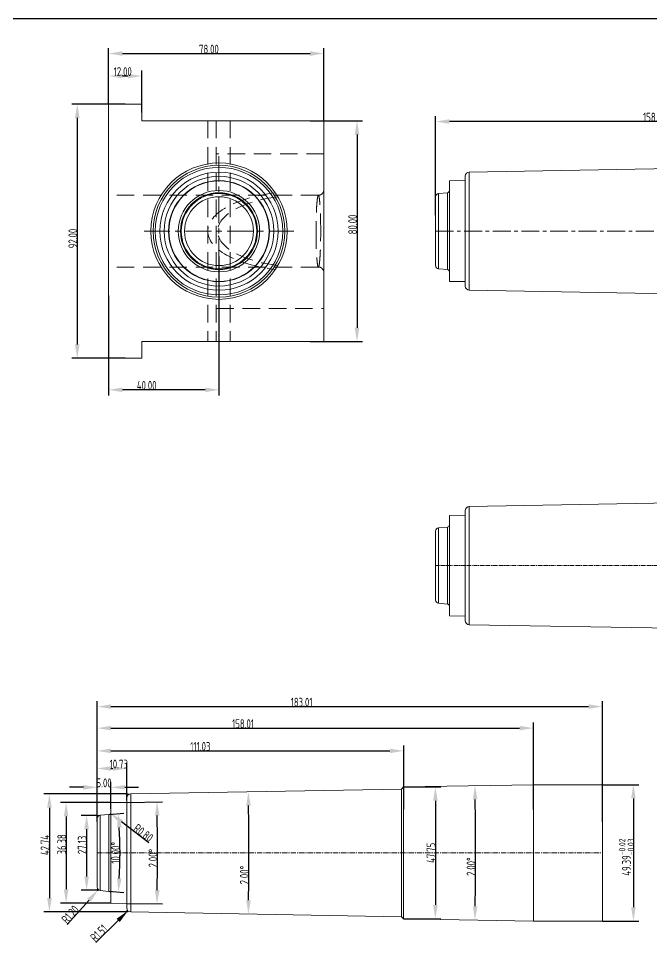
# Model space of a CAD drawing. Header units: millimetres. Extents: x 5647 to 7112, y -2229 to 2511.
# Drawn here: x 6146.1 to 6375.4, y -187.3 to 149.8 of the extents above; entities that cross this region are included whole.
import ezdxf

# ---------------------------------------------------------------- set-up
doc = ezdxf.new("R2010")
doc.units = ezdxf.units.MM
doc.header["$PDSIZE"] = -5
for name, pattern in [('CENTER', [0.6, 0.375, -0.075, 0.075, -0.075]), ('DIVIDE', [31.75, 12.7, -6.35, 0, -6.35, 0, -6.35]), ('HIDDEN', [9.525, 6.35, -3.175])]:
    doc.linetypes.add(name, pattern=pattern)
doc.layers.get('0').update_dxf_attribs({"lineweight": 5})
doc.layers.get('Defpoints').update_dxf_attribs({"lineweight": 5})
doc.layers.add('DEFAULT_2', color=8, linetype='HIDDEN', lineweight=18)
doc.layers.add('粗实线', color=7, linetype='Continuous', lineweight=30)
doc.styles.add('标注', font='isocp.shx', dxfattribs={"width": 0.8, "bigfont": 'hztxt.shx'})
doc.dimstyles.new('副本 a4', dxfattribs={"dimtxt": 3.2, "dimasz": 5, "dimexe": 2, "dimexo": 0, "dimgap": 0, "dimtad": 1, "dimzin": 0, "dimdsep": 46, "dimtxsty": '标注', "dimcen": 0, "dimdle": 3, "dimclrd": 4, "dimclre": 4, "dimclrt": 6, "dimazin": 0, "dimtfac": 1, "dimtofl": 0, "dimtmove": 0, "dimatfit": 3, "dimfxl": 0, "dimtolj": 1, "dimarcsym": 0})

# ---------------------------------------------------------------- blocks, each defined once
blk = doc.blocks.new('*D211')
at = {"layer": 'Defpoints', "color": 0}
for p in [(6297.2, 112.52), (6455.21, 97.52), (6297.2, 78.62)]:
    blk.add_point(p, dxfattribs=at)
at = {"layer": '粗实线', "color": 4, "lineweight": -2}
for p, q in [((6297.2, 78.62), (6297.2, 114.52)), ((6450.21, 112.52), (6302.2, 112.52)), ((6455.21, 97.52), (6455.21, 114.52))]:
    blk.add_line(p, q, dxfattribs=at)
at = {"layer": '粗实线', "color": 4}
for points in [[(6302.2, 113.35), (6302.2, 111.69), (6297.2, 112.52)], [(6450.21, 113.35), (6450.21, 111.69), (6455.21, 112.52)]]:
    blk.add_solid(points, dxfattribs=at)
at = {"layer": '粗实线', "color": 6, "insert": (6376.33, 114.12), "char_height": 3.2, "attachment_point": 5, "style": '标注'}
blk.add_mtext('\\A1;158.01', dxfattribs=at)
blk = doc.blocks.new('*D212')
at = {"layer": 'Defpoints', "color": 0}
for p in [(6178.73, 129.01), (6178.73, 118.82), (6190.73, 115.82)]:
    blk.add_point(p, dxfattribs=at)
at = {"layer": '粗实线', "color": 4, "lineweight": -2}
for p, q in [((6178.73, 118.82), (6178.73, 131.01)), ((6185.73, 129.01), (6183.73, 129.01)), ((6190.73, 115.82), (6190.73, 131.01))]:
    blk.add_line(p, q, dxfattribs=at)
at = {"layer": '粗实线', "color": 4}
for points in [[(6183.73, 129.84), (6183.73, 128.17), (6178.73, 129.01)], [(6185.73, 129.84), (6185.73, 128.17), (6190.73, 129.01)]]:
    blk.add_solid(points, dxfattribs=at)
at = {"layer": '粗实线', "color": 6, "insert": (6183.85, 130.61), "char_height": 3.2, "attachment_point": 5, "style": '标注'}
blk.add_mtext('\\A1;12.00', dxfattribs=at)
blk = doc.blocks.new('*D213')
at = {"layer": 'Defpoints', "color": 0}
for p in [(6256.73, 137.15), (6178.73, 118.82), (6256.73, 112.82)]:
    blk.add_point(p, dxfattribs=at)
at = {"layer": '粗实线', "color": 4, "lineweight": -2}
for p, q in [((6178.73, 118.82), (6178.73, 139.15)), ((6256.73, 112.82), (6256.73, 139.15)), ((6183.73, 137.15), (6251.73, 137.15))]:
    blk.add_line(p, q, dxfattribs=at)
at = {"layer": '粗实线', "color": 4}
for points in [[(6183.73, 137.98), (6183.73, 136.31), (6178.73, 137.15)], [(6251.73, 137.98), (6251.73, 136.31), (6256.73, 137.15)]]:
    blk.add_solid(points, dxfattribs=at)
at = {"layer": '粗实线', "color": 6, "insert": (6215.07, 138.75), "char_height": 3.2, "attachment_point": 5, "style": '标注'}
blk.add_mtext('\\A1;78.00', dxfattribs=at)
blk = doc.blocks.new('*D214')
at = {"layer": 'Defpoints', "color": 0}
for p in [(6218.73, 63.64), (6178.73, 49.53), (6178.73, 15.36)]:
    blk.add_point(p, dxfattribs=at)
at = {"layer": '粗实线', "color": 4, "lineweight": -2}
for p, q in [((6218.73, 63.64), (6218.73, 13.36)), ((6178.73, 49.53), (6178.73, 13.36)), ((6213.73, 15.36), (6183.73, 15.36))]:
    blk.add_line(p, q, dxfattribs=at)
at = {"layer": '粗实线', "color": 4}
for points in [[(6183.73, 16.19), (6183.73, 14.53), (6178.73, 15.36)], [(6213.73, 16.19), (6213.73, 14.53), (6218.73, 15.36)]]:
    blk.add_solid(points, dxfattribs=at)
at = {"layer": '粗实线', "color": 6, "insert": (6192.53, 16.96), "char_height": 3.2, "attachment_point": 5, "style": '标注'}
blk.add_mtext('\\A1;40.00', dxfattribs=at)
blk = doc.blocks.new('*D215')
at = {"layer": 'Defpoints', "color": 0}
for p in [(6251.77, 112.82), (6251.77, 32.82), (6268.73, 32.82)]:
    blk.add_point(p, dxfattribs=at)
at = {"layer": '粗实线', "color": 4, "lineweight": -2}
for p, q in [((6251.77, 112.82), (6270.73, 112.82)), ((6268.73, 107.82), (6268.73, 37.82)), ((6251.77, 32.82), (6270.73, 32.82))]:
    blk.add_line(p, q, dxfattribs=at)
at = {"layer": '粗实线', "color": 4}
for points in [[(6267.89, 107.82), (6269.56, 107.82), (6268.73, 112.82)], [(6267.89, 37.82), (6269.56, 37.82), (6268.73, 32.82)]]:
    blk.add_solid(points, dxfattribs=at)
at = {"layer": '粗实线', "color": 6, "insert": (6267.13, 75.24), "char_height": 3.2, "attachment_point": 5, "rotation": 90, "style": '标注'}
blk.add_mtext('\\A1;80.00', dxfattribs=at)
blk = doc.blocks.new('*D216')
at = {"layer": 'Defpoints', "color": 0}
for p in [(6184.73, 118.82), (6167.39, 26.82), (6184.73, 26.82)]:
    blk.add_point(p, dxfattribs=at)
at = {"layer": '粗实线', "color": 4, "lineweight": -2}
for p, q in [((6184.73, 118.82), (6165.39, 118.82)), ((6167.39, 113.82), (6167.39, 31.82)), ((6184.73, 26.82), (6165.39, 26.82))]:
    blk.add_line(p, q, dxfattribs=at)
at = {"layer": '粗实线', "color": 4}
for points in [[(6166.55, 113.82), (6168.22, 113.82), (6167.39, 118.82)], [(6166.55, 31.82), (6168.22, 31.82), (6167.39, 26.82)]]:
    blk.add_solid(points, dxfattribs=at)
at = {"layer": '粗实线', "color": 6, "insert": (6165.78, 70.16), "char_height": 3.2, "attachment_point": 5, "rotation": 90, "style": '标注'}
blk.add_mtext('\\A1;92.00', dxfattribs=at)
blk = doc.blocks.new('*D234')
at = {"layer": 'Defpoints', "color": 0}
for p in [(6174.6, -138.78), (6170.77, -165.9), (6174.6, -165.9)]:
    blk.add_point(p, dxfattribs=at)
at = {"layer": '粗实线', "color": 4, "lineweight": -2}
for p, q in [((6174.6, -138.78), (6168.77, -138.78)), ((6170.77, -143.78), (6170.77, -160.9)), ((6174.6, -165.9), (6168.77, -165.9))]:
    blk.add_line(p, q, dxfattribs=at)
at = {"layer": '粗实线', "color": 4}
for points in [[(6169.94, -143.78), (6171.6, -143.78), (6170.77, -138.78)], [(6169.94, -160.9), (6171.6, -160.9), (6170.77, -165.9)]]:
    blk.add_solid(points, dxfattribs=at)
at = {"layer": '粗实线', "color": 6, "insert": (6169.17, -149.46), "char_height": 3.2, "attachment_point": 5, "rotation": 90, "style": '标注'}
blk.add_mtext('\\A1;27.13', dxfattribs=at)
blk = doc.blocks.new('*D235')
at = {"layer": 'Defpoints', "color": 0}
for p in [(6179.6, -134.15), (6163.35, -170.53), (6179.59, -170.53)]:
    blk.add_point(p, dxfattribs=at)
at = {"layer": '粗实线', "color": 4, "lineweight": -2}
for p, q in [((6179.6, -134.15), (6161.35, -134.15)), ((6163.35, -139.15), (6163.35, -165.53)), ((6179.59, -170.53), (6161.35, -170.53))]:
    blk.add_line(p, q, dxfattribs=at)
at = {"layer": '粗实线', "color": 4}
for points in [[(6162.52, -139.15), (6164.18, -139.15), (6163.35, -134.15)], [(6162.52, -165.53), (6164.18, -165.53), (6163.35, -170.53)]]:
    blk.add_solid(points, dxfattribs=at)
at = {"layer": '粗实线', "color": 6, "insert": (6161.75, -149.26), "char_height": 3.2, "attachment_point": 5, "rotation": 90, "style": '标注'}
blk.add_mtext('\\A1;36.38', dxfattribs=at)
blk = doc.blocks.new('*D236')
at = {"layer": 'Defpoints', "color": 0}
for p in [(6185.33, -130.97), (6157.3, -173.71), (6185.33, -173.71)]:
    blk.add_point(p, dxfattribs=at)
at = {"layer": '粗实线', "color": 4, "lineweight": -2}
for p, q in [((6185.33, -130.97), (6155.3, -130.97)), ((6157.3, -135.97), (6157.3, -168.71)), ((6185.33, -173.71), (6155.3, -173.71))]:
    blk.add_line(p, q, dxfattribs=at)
at = {"layer": '粗实线', "color": 4}
for points in [[(6156.47, -135.97), (6158.14, -135.97), (6157.3, -130.97)], [(6156.47, -168.71), (6158.14, -168.71), (6157.3, -173.71)]]:
    blk.add_solid(points, dxfattribs=at)
at = {"layer": '粗实线', "color": 6, "insert": (6155.7, -149.5), "char_height": 3.2, "attachment_point": 5, "rotation": 90, "style": '标注'}
blk.add_mtext('\\A1;42.74', dxfattribs=at)
blk = doc.blocks.new('*D237')
at = {"layer": 'Defpoints', "color": 0}
for p in [(6285.63, -128.46), (6285.63, -176.21), (6297.12, -176.21)]:
    blk.add_point(p, dxfattribs=at)
at = {"layer": '粗实线', "color": 4, "lineweight": -2}
for p, q in [((6285.63, -128.46), (6299.12, -128.46)), ((6297.12, -133.46), (6297.12, -171.21)), ((6285.63, -176.21), (6299.12, -176.21))]:
    blk.add_line(p, q, dxfattribs=at)
at = {"layer": '粗实线', "color": 4}
for points in [[(6296.29, -133.46), (6297.95, -133.46), (6297.12, -128.46)], [(6296.29, -171.21), (6297.95, -171.21), (6297.12, -176.21)]]:
    blk.add_solid(points, dxfattribs=at)
at = {"layer": '粗实线', "color": 6, "insert": (6295.52, -152.34), "char_height": 3.2, "attachment_point": 5, "rotation": 90, "style": '标注'}
blk.add_mtext('\\A1;47.75', dxfattribs=at)
blk = doc.blocks.new('*D238')
at = {"layer": 'Defpoints', "color": 0}
for p in [(6357.62, -127.64), (6357.62, -177.03), (6368.86, -177.03)]:
    blk.add_point(p, dxfattribs=at)
at = {"layer": '粗实线', "color": 4, "lineweight": -2}
for p, q in [((6357.62, -127.64), (6370.86, -127.64)), ((6368.86, -132.64), (6368.86, -172.03)), ((6357.62, -177.03), (6370.86, -177.03))]:
    blk.add_line(p, q, dxfattribs=at)
at = {"layer": '粗实线', "color": 4}
for points in [[(6368.02, -132.64), (6369.69, -132.64), (6368.86, -127.64)], [(6368.02, -172.03), (6369.69, -172.03), (6368.86, -177.03)]]:
    blk.add_solid(points, dxfattribs=at)
at = {"layer": '粗实线', "color": 6, "insert": (6366.36, -153.85), "char_height": 3.2, "attachment_point": 5, "rotation": 90, "style": '标注'}
blk.add_mtext('\\A1;49.39{\\Fisocp,hztxt|c134;\\H0.7x;\\S-0.02^ -0.03;}', dxfattribs=at)
blk = doc.blocks.new('*D239')
at = {"layer": 'Defpoints', "color": 0}
for p in [(6332.62, -127.64), (6285.63, -128.46), (6311.65, -144.23), (6285.63, -176.21), (6332.62, -177.03)]:
    blk.add_point(p, dxfattribs=at)
at = {"layer": '粗实线', "color": 4, "lineweight": -2}
blk.add_arc((4917.89, -152.34), 1393.78, 359.20554, 0.79446, dxfattribs=at)
at = {"layer": '粗实线', "color": 4}
for points in [[(6310.7, -133.03), (6312.37, -133), (6311.46, -128.01)], [(6312.37, -171.68), (6310.7, -171.65), (6311.46, -176.66)]]:
    blk.add_solid(points, dxfattribs=at)
at = {"layer": '粗实线', "color": 6, "insert": (6310.06, -157.32), "char_height": 3.2, "attachment_point": 5, "rotation": 89.7949, "style": '标注'}
blk.add_mtext('\\A1;2.00°', dxfattribs=at)
blk = doc.blocks.new('*D242')
at = {"layer": 'Defpoints', "color": 0}
for p in [(6175.7, -138.68), (6178.87, -138.4), (6182.82, -157.09), (6175.7, -166), (6178.87, -166.27)]:
    blk.add_point(p, dxfattribs=at)
at = {"layer": '粗实线', "color": 4, "lineweight": -2}
for p, q in [((6178.87, -138.4), (6184.26, -137.93)), ((6178.87, -166.27), (6184.26, -166.75))]:
    blk.add_line(p, q, dxfattribs=at)
blk.add_arc((6019.58, -152.34), 163.3, 356.7543, 3.2457, dxfattribs=at)
at = {"layer": '粗实线', "color": 4}
for points in [[(6181.79, -143.15), (6183.46, -143.03), (6182.26, -138.11)], [(6183.46, -161.64), (6181.79, -161.52), (6182.26, -166.57)]]:
    blk.add_solid(points, dxfattribs=at)
at = {"layer": '粗实线', "color": 6, "insert": (6181.29, -152.34), "char_height": 3.2, "attachment_point": 5, "rotation": 90, "style": '标注'}
blk.add_mtext('\\A1;10.00°', dxfattribs=at)
blk = doc.blocks.new('*D243')
at = {"layer": 'Defpoints', "color": 0}
for p in [(6179.6, -128.6), (6179.6, -136.39), (6174.6, -140.28)]:
    blk.add_point(p, dxfattribs=at)
at = {"layer": '粗实线', "color": 4, "lineweight": -2}
for p, q in [((6174.6, -140.28), (6174.6, -126.6)), ((6179.6, -136.39), (6179.6, -126.6)), ((6169.6, -128.6), (6164.6, -128.6)), ((6184.6, -128.6), (6189.6, -128.6))]:
    blk.add_line(p, q, dxfattribs=at)
at = {"layer": '粗实线', "color": 4}
for points in [[(6169.6, -127.77), (6169.6, -129.44), (6174.6, -128.6)], [(6184.6, -127.77), (6184.6, -129.44), (6179.6, -128.6)]]:
    blk.add_solid(points, dxfattribs=at)
at = {"layer": '粗实线', "color": 6, "insert": (6177.1, -127), "char_height": 3.2, "attachment_point": 5, "style": '标注'}
blk.add_mtext('\\A1;5.00', dxfattribs=at)
blk = doc.blocks.new('*D244')
at = {"layer": 'Defpoints', "color": 0}
for p in [(6285.63, -115.4), (6285.63, -136.46), (6174.6, -140.28)]:
    blk.add_point(p, dxfattribs=at)
at = {"layer": '粗实线', "color": 4, "lineweight": -2}
for p, q in [((6174.6, -140.28), (6174.6, -113.4)), ((6285.63, -136.46), (6285.63, -113.4)), ((6179.6, -115.4), (6280.63, -115.4))]:
    blk.add_line(p, q, dxfattribs=at)
at = {"layer": '粗实线', "color": 4}
for points in [[(6179.6, -114.57), (6179.6, -116.23), (6174.6, -115.4)], [(6280.63, -114.57), (6280.63, -116.23), (6285.63, -115.4)]]:
    blk.add_solid(points, dxfattribs=at)
at = {"layer": '粗实线', "color": 6, "insert": (6211.97, -113.8), "char_height": 3.2, "attachment_point": 5, "style": '标注'}
blk.add_mtext('\\A1;111.03', dxfattribs=at)
blk = doc.blocks.new('*D245')
at = {"layer": 'Defpoints', "color": 0}
for p in [(6332.62, -107.16), (6332.62, -136.68), (6174.6, -140.28)]:
    blk.add_point(p, dxfattribs=at)
at = {"layer": '粗实线', "color": 4, "lineweight": -2}
for p, q in [((6174.6, -140.28), (6174.6, -105.16)), ((6179.6, -107.16), (6327.62, -107.16)), ((6332.62, -136.68), (6332.62, -105.16))]:
    blk.add_line(p, q, dxfattribs=at)
at = {"layer": '粗实线', "color": 4}
for points in [[(6179.6, -106.33), (6179.6, -107.99), (6174.6, -107.16)], [(6327.62, -106.33), (6327.62, -107.99), (6332.62, -107.16)]]:
    blk.add_solid(points, dxfattribs=at)
at = {"layer": '粗实线', "color": 6, "insert": (6227.44, -105.56), "char_height": 3.2, "attachment_point": 5, "style": '标注'}
blk.add_mtext('\\A1;158.01', dxfattribs=at)
blk = doc.blocks.new('*D246')
at = {"layer": 'Defpoints', "color": 0}
for p in [(6357.62, -99.37), (6174.6, -141.08), (6357.62, -141.08)]:
    blk.add_point(p, dxfattribs=at)
at = {"layer": '粗实线', "color": 4, "lineweight": -2}
for p, q in [((6174.6, -141.08), (6174.6, -97.37)), ((6357.62, -141.08), (6357.62, -97.37)), ((6179.6, -99.37), (6352.62, -99.37))]:
    blk.add_line(p, q, dxfattribs=at)
at = {"layer": '粗实线', "color": 4}
for points in [[(6179.6, -98.54), (6179.6, -100.2), (6174.6, -99.37)], [(6352.62, -98.54), (6352.62, -100.2), (6357.62, -99.37)]]:
    blk.add_solid(points, dxfattribs=at)
at = {"layer": '粗实线', "color": 6, "insert": (6248.64, -97.77), "char_height": 3.2, "attachment_point": 5, "style": '标注'}
blk.add_mtext('\\A1;183.01', dxfattribs=at)
blk = doc.blocks.new('*D248')
at = {"layer": 'Defpoints', "color": 0}
for p in [(6175.8, -164.8), (6175, -165.7)]:
    blk.add_point(p, dxfattribs=at)
at = {"layer": '粗实线', "color": 4, "lineweight": -2}
blk.add_line((6163.73, -178.31), (6171.67, -169.42), dxfattribs=at)
at = {"layer": '粗实线', "color": 4}
blk.add_solid([(6171.05, -168.87), (6172.29, -169.98), (6175, -165.7)], dxfattribs=at)
at = {"layer": '粗实线', "color": 6, "insert": (6164.84, -174.66), "char_height": 3.2, "attachment_point": 5, "rotation": 48.211, "style": '标注'}
blk.add_mtext('\\A1;R1.20', dxfattribs=at)
blk = doc.blocks.new('*D249')
at = {"layer": 'Defpoints', "color": 0}
for p in [(6185.33, -121.78), (6185.33, -133.25), (6174.6, -139.88)]:
    blk.add_point(p, dxfattribs=at)
at = {"layer": '粗实线', "color": 4, "lineweight": -2}
for p, q in [((6174.6, -139.88), (6174.6, -119.78)), ((6185.33, -133.25), (6185.33, -119.78)), ((6179.6, -121.78), (6180.33, -121.78))]:
    blk.add_line(p, q, dxfattribs=at)
at = {"layer": '粗实线', "color": 4}
for points in [[(6179.6, -120.94), (6179.6, -122.61), (6174.6, -121.78)], [(6180.33, -120.94), (6180.33, -122.61), (6185.33, -121.78)]]:
    blk.add_solid(points, dxfattribs=at)
at = {"layer": '粗实线', "color": 6, "insert": (6182.42, -120.18), "char_height": 3.2, "attachment_point": 5, "style": '标注'}
blk.add_mtext('\\A1;10.73', dxfattribs=at)
blk = doc.blocks.new('*D250')
at = {"layer": 'Defpoints', "color": 0}
for p in [(6185.76, -173.28), (6186.84, -172.23)]:
    blk.add_point(p, dxfattribs=at)
at = {"layer": '粗实线', "color": 4, "lineweight": -2}
blk.add_line((6174.08, -184.79), (6182.2, -176.79), dxfattribs=at)
at = {"layer": '粗实线', "color": 4}
blk.add_solid([(6181.62, -176.2), (6182.78, -177.39), (6185.76, -173.28)], dxfattribs=at)
at = {"layer": '粗实线', "color": 6, "insert": (6175.23, -181.4), "char_height": 3.2, "attachment_point": 5, "rotation": 44.5458, "style": '标注'}
blk.add_mtext('\\A1;R1.51', dxfattribs=at)
blk = doc.blocks.new('*D251')
at = {"layer": 'Defpoints', "color": 0}
for p in [(6178.8, -137.61), (6179.44, -138.09)]:
    blk.add_point(p, dxfattribs=at)
at = {"layer": '粗实线', "color": 4, "lineweight": -2}
blk.add_line((6193.29, -148.67), (6183.41, -141.12), dxfattribs=at)
at = {"layer": '粗实线', "color": 4}
blk.add_solid([(6183.92, -140.46), (6182.91, -141.79), (6179.44, -138.09)], dxfattribs=at)
at = {"layer": '粗实线', "color": 6, "insert": (6191.31, -145.14), "char_height": 3.2, "attachment_point": 5, "rotation": 322.6357, "style": '标注'}
blk.add_mtext('\\A1;R0.80', dxfattribs=at)
blk = doc.blocks.new('*D253')
at = {"layer": 'Defpoints', "color": 0}
for p in [(6186.81, -130.94), (6284.88, -129.23), (6229.53, -144.96), (6186.81, -173.73), (6284.88, -175.45)]:
    blk.add_point(p, dxfattribs=at)
at = {"layer": '粗实线', "color": 4, "lineweight": -2}
blk.add_arc((4961.07, -152.34), 1268.48, 359.22584, 0.77416, dxfattribs=at)
at = {"layer": '粗实线', "color": 4}
for points in [[(6228.61, -135.21), (6230.27, -135.19), (6229.36, -130.2)], [(6230.27, -169.49), (6228.61, -169.46), (6229.36, -174.48)]]:
    blk.add_solid(points, dxfattribs=at)
at = {"layer": '粗实线', "color": 6, "insert": (6227.93, -160.39), "char_height": 3.2, "attachment_point": 5, "rotation": 89.6359, "style": '标注'}
blk.add_mtext('\\A1;2.00°', dxfattribs=at)
blk = doc.blocks.new('*D254')
at = {"layer": 'Defpoints', "color": 0}
for p in [(6179.6, -134.15), (6185.33, -134.05), (6196.41, -146.18), (6179.6, -170.53), (6185.33, -170.63)]:
    blk.add_point(p, dxfattribs=at)
at = {"layer": '粗实线', "color": 4, "lineweight": -2}
for p, q in [((6185.33, -134.05), (6198.26, -133.82)), ((6185.33, -170.63), (6198.26, -170.85))]:
    blk.add_line(p, q, dxfattribs=at)
blk.add_arc((5137.44, -152.34), 1058.99, 359.27052, 0.72948, dxfattribs=at)
at = {"layer": '粗实线', "color": 4}
for points in [[(6195.51, -138.87), (6197.17, -138.84), (6196.26, -133.86)], [(6197.17, -165.83), (6195.51, -165.81), (6196.26, -170.82)]]:
    blk.add_solid(points, dxfattribs=at)
at = {"layer": '粗实线', "color": 6, "insert": (6194.82, -154.26), "char_height": 3.2, "attachment_point": 5, "rotation": 89.8957, "style": '标注'}
blk.add_mtext('\\A1;2.00°', dxfattribs=at)

msp = doc.modelspace()

# ---------------------------------------------------------------- linework, layer by layer
at = {"color": 7, "linetype": 'Continuous'}
for p, q in [((6178.72914, 118.82138), (6178.72914, 26.82138)), ((6178.72914, 118.82138), (6190.72914, 118.82138)), ((6190.72914, 118.82138), (6190.72914, 112.82138)), ((6190.72914, 112.82138), (6256.72914, 112.82138)), ((6256.72914, 112.82138), (6256.72914, 32.82138)), ((6309.40598, 94.21677), (6407.47015, 95.92849)), ((6302.19629, 91.01239), (6307.92479, 91.11238)), ((6307.92479, 92.7095), (6307.92479, 52.93326)), ((6309.40598, 94.21677), (6309.40598, 51.42599)), ((6302.19629, 54.63037), (6302.19629, 91.01239)), ((6297.19629, 85.28434), (6297.19629, 60.35842)), ((6301.46601, 86.75749), (6298.2917, 86.47977)), ((6298.2917, 86.47977), (6298.2917, 59.16299)), ((6301.46601, 58.88527), (6301.46601, 86.75749)), ((6301.46601, 58.88527), (6298.2917, 59.16299)), ((6302.19629, 54.63037), (6307.92479, 54.53038)), ((6309.40598, 51.42599), (6407.47015, 49.71427)), ((6256.72914, 32.82138), (6190.72914, 32.82138)), ((6190.72914, 32.82138), (6190.72914, 26.82138)), ((6190.72914, 26.82138), (6178.72914, 26.82138)), ((6407.47015, -25.20027), (6309.40598, -26.91199)), ((6309.40598, -26.91199), (6309.40598, -69.70277)), ((6307.92479, -30.01638), (6302.19629, -30.11637)), ((6302.19629, -66.49694), (6302.19629, -30.11782)), ((6307.92479, -68.1955), (6307.92479, -28.41926)), ((6297.19629, -35.84442), (6297.19629, -60.77034)), ((6301.46601, -34.37127), (6298.2917, -34.64899)), ((6298.2917, -34.64899), (6298.2917, -61.96577)), ((6301.46601, -62.24349), (6301.46601, -34.37127)), ((6301.46601, -62.24349), (6298.2917, -61.96577)), ((6307.92479, -66.59838), (6302.19629, -66.49839)), ((6407.47015, -71.41449), (6309.40598, -69.70277)), ((6285.62944, -128.46412), (6332.61569, -127.64397)), ((6332.61569, -127.64397), (6332.61569, -177.03229)), ((6332.61569, -127.64397), (6357.61569, -127.64397)), ((6357.61569, -127.64397), (6357.61569, -177.03229)), ((6186.81163, -130.94274), (6284.87581, -129.23102)), ((6186.81163, -130.94274), (6186.81163, -173.73352)), ((6284.87581, -129.23102), (6285.62944, -128.46412)), ((6284.87581, -129.23102), (6284.87581, -175.44524)), ((6285.62944, -128.46412), (6285.62944, -176.21214)), ((6179.60194, -134.14712), (6185.33044, -134.04713)), ((6179.60194, -170.52914), (6179.60194, -134.14712)), ((6185.33044, -132.45001), (6185.33044, -172.22625)), ((6174.60194, -139.87517), (6174.60194, -164.80109)), ((6178.87166, -138.40202), (6175.69735, -138.67974)), ((6175.69735, -138.67974), (6175.69735, -165.99652)), ((6178.87166, -166.27424), (6178.87166, -138.40202)), ((6178.87166, -166.27424), (6175.69735, -165.99652)), ((6179.60194, -170.52914), (6185.33044, -170.62913)), ((6186.81163, -173.73352), (6284.87581, -175.44524)), ((6284.87581, -175.44524), (6285.62944, -176.21214)), ((6285.62944, -176.21214), (6332.61569, -177.03229)), ((6332.61569, -177.03229), (6357.61569, -177.03229))]:
    msp.add_line(p, q, dxfattribs=at)
at = {"color": 1, "linetype": 'CENTER', "ltscale": 25.089267}
for p, q in [((6218.72914, 45.6578), (6218.72914, 99.98496)), ((6191.56556, 72.82138), (6245.89272, 72.82138))]:
    msp.add_line(p, q, dxfattribs=at)
at = {"color": 1, "linetype": 'CENTER', "ltscale": 17.272}
msp.add_line((6297.19629, 72.82138), (6540.21004, 72.82138), dxfattribs=at)
at = {"color": 2, "linetype": 'DIVIDE', "ltscale": 0.01}
for p, q in [((6185.33044, -130.96859), (6185.9081, -130.95851)), ((6185.33044, -131.54635), (6185.33044, -130.96859)), ((6175.02915, -138.7382), (6174.60194, -138.77557)), ((6174.60194, -138.77557), (6174.60194, -139.20442)), ((6174.60194, -165.47184), (6174.60194, -165.90069)), ((6174.60194, -165.90069), (6175.02915, -165.93806)), ((6185.33044, -173.12991), (6185.33044, -173.70767)), ((6185.33044, -173.70767), (6185.9081, -173.71775))]:
    msp.add_line(p, q, dxfattribs=at)
at = {"color": 1, "linetype": 'CENTER', "ltscale": 5.08}
msp.add_line((6174.60194, -152.33813), (6357.61569, -152.33813), dxfattribs=at)
at = {"color": 7, "linetype": 'Continuous'}
for radius in [24.69416, 23.87401, 23.10711, 21.39539, 19.88812, 18.291, 18.19101, 14.73306, 13.93611, 13.65839, 12.46296]:
    msp.add_circle((6218.72914, 72.82138), radius, dxfattribs=at)
for centre, radius, start, end in [((6309.43229, 92.7095), 1.5075, 91, 180), ((6298.39629, 85.28434), 1.2, 95, 180), ((6301.39629, 87.55445), 0.8, 275.0000001, 359.9999999), ((6298.39629, 60.35842), 1.2, 180, 265), ((6301.39629, 58.08832), 0.8, 0.0000001, 84.9999999), ((6309.43229, 52.93326), 1.5075, 180, 269), ((6309.43229, -28.41926), 1.5075, 91, 180), ((6301.39629, -33.57431), 0.8, 275, 0), ((6298.39629, -35.84442), 1.2, 95, 180), ((6298.39629, -60.77034), 1.2, 180, 265), ((6301.39629, -63.04044), 0.8, 0, 85), ((6309.43229, -68.1955), 1.5075, 180, 269), ((6186.83794, -132.45001), 1.5075, 91, 180), ((6178.80194, -137.60507), 0.8, 275.0000001, 359.9999999), ((6175.80194, -139.87517), 1.2, 95, 180), ((6175.80194, -164.80109), 1.2, 180, 265), ((6178.80194, -167.0712), 0.8, 0.0000001, 84.9999999), ((6186.83794, -172.22625), 1.5075, 180, 269)]:
    msp.add_arc(centre, radius, start, end, dxfattribs=at)
at = {"layer": 'DEFAULT_2', "color": 8, "linetype": 'HIDDEN'}
for p, q in [((6214.72914, 112.82138), (6214.72914, 32.82138)), ((6217.72914, 112.82138), (6217.72914, 32.82138)), ((6222.72914, 112.82138), (6222.72914, 32.82138)), ((6256.72914, 100.82138), (6217.72914, 100.82138)), ((6254.72915, 85.82138), (6178.72914, 85.82138)), ((6254.72914, 59.82138), (6178.72914, 59.82138)), ((6217.72914, 44.82138), (6256.72914, 44.82138))]:
    msp.add_line(p, q, dxfattribs=at)
at = {"layer": 'DEFAULT_2', "color": 1, "linetype": 'CENTER', "ltscale": 3.886057}
msp.add_line((6480.21004, -48.30738), (6297.19629, -48.30738), dxfattribs=at)
at = {"layer": 'DEFAULT_2', "color": 8, "linetype": 'HIDDEN'}
for centre, start, end in [((6254.72914, 87.82138), 269.9998539, 359.9999998), ((6254.72914, 57.82138), 0.0000002, 89.9998539)]:
    msp.add_arc(centre, 2, start, end, dxfattribs=at)
for major_axis, start_param, end_param in [((34.30992, 0), 1.861595023, 4.421590284), ((30.76062, 0), 8.14827668, 10.701279241)]:
    msp.add_ellipse((6248.98295, 72.82138), major_axis=major_axis, ratio=0.422618262, start_param=start_param, end_param=end_param, dxfattribs=at)
for points, knots in [([(6254.72914, 85.82138), (6254.69722, 85.82138), (6254.64886, 85.77034), (6254.60777, 85.69038), (6254.55013, 85.54219), (6254.48601, 85.28843), (6254.37606, 84.69962), (6254.25766, 83.69154), (6254.13397, 82.16789), (6254.02896, 80.25028), (6253.94733, 77.99142), (6253.89564, 75.47591), (6253.88391, 73.7226), (6253.8839, 72.82138)], [0, 0, 0, 0, 0.00731041, 0.013379767, 0.021357189, 0.043311776, 0.073451962, 0.158412011, 0.275738832, 0.42361605, 0.598337786, 0.793539121, 1, 1, 1, 1]), ([(6255.57438, 72.82138), (6255.57437, 73.72252), (6255.56265, 75.4757), (6255.51096, 77.99114), (6255.42933, 80.25004), (6255.32432, 82.16779), (6255.20062, 83.69153), (6255.08222, 84.69965), (6254.97227, 85.28846), (6254.90814, 85.54221), (6254.8505, 85.6904), (6254.80941, 85.77035), (6254.76105, 85.82138), (6254.72914, 85.82138)], [0, 0, 0, 0, 0.206443466, 0.401632128, 0.576365236, 0.724255018, 0.841589013, 0.926550846, 0.956690939, 0.97864428, 0.986621441, 0.992690253, 1, 1, 1, 1]), ([(6253.8839, 72.82138), (6253.88391, 71.92024), (6253.89563, 70.16706), (6253.94732, 67.65162), (6254.02895, 65.39272), (6254.13397, 63.47497), (6254.25766, 61.95123), (6254.37607, 60.94311), (6254.48601, 60.3543), (6254.55014, 60.10055), (6254.60778, 59.95237), (6254.64887, 59.87241), (6254.69723, 59.82138), (6254.72914, 59.82138)], [0, 0, 0, 0, 0.206443466, 0.401632128, 0.576365236, 0.724255018, 0.841589013, 0.926550846, 0.956690939, 0.97864428, 0.986621441, 0.992690253, 1, 1, 1, 1]), ([(6254.72915, 59.82138), (6254.76106, 59.82138), (6254.80942, 59.87242), (6254.85051, 59.95238), (6254.90815, 60.10057), (6254.97227, 60.35433), (6255.08222, 60.94314), (6255.20062, 61.95122), (6255.32431, 63.47487), (6255.42932, 65.39248), (6255.51095, 67.65134), (6255.56265, 70.16685), (6255.57437, 71.92016), (6255.57438, 72.82138)], [0, 0, 0, 0, 0.00731041, 0.013379767, 0.021357189, 0.043311776, 0.073451962, 0.158412011, 0.275738832, 0.42361605, 0.598337786, 0.793539121, 1, 1, 1, 1])]:
    msp.add_open_spline(points, degree=3, knots=knots, dxfattribs=at)
at = {"layer": '粗实线'}
msp.add_lwpolyline([(6130.44886, 149.79505), (6597.88259, 149.79505), (6597.88259, -356.51017), (6130.44886, -356.51017)], close=True, dxfattribs=at)

# ---------------------------------------------------------------- dimensions: what is measured, and where the dimension line sits
for base, p1, p2, picture, middle in [((6256.72914, 137.14682), (6178.72914, 118.82138), (6256.72914, 112.82138), '*D213', (6215.06994, 137.14682)), ((6178.72914, 129.00653), (6190.72914, 115.82138), (6178.72914, 118.82138), '*D212', (6183.84529, 129.00653)), ((6297.19629, 112.52131), (6455.21004, 97.51554), (6297.19629, 78.61701), '*D211', (6376.33121, 112.52131)), ((6178.72914, 15.36137), (6218.72914, 63.64407), (6178.72914, 49.52908), '*D214', (6192.52683, 15.36137)), ((6357.61569, -99.37029), (6174.60194, -141.07574), (6357.61569, -141.07574), '*D246', (6248.63902, -99.37029)), ((6332.61569, -107.15884), (6174.60194, -140.28241), (6332.61569, -136.67892), '*D245', (6227.43747, -107.15884)), ((6285.62944, -115.39863), (6174.60194, -140.28241), (6285.62944, -136.45918), '*D244', (6211.97026, -115.39863)), ((6185.33044, -121.77505), (6174.60194, -139.87517), (6185.33044, -133.24764), '*D249', (6182.41774, -121.77505)), ((6179.60194, -128.60427), (6174.60194, -140.28241), (6179.60194, -136.3885), '*D243', (6177.10194, -128.60427))]:
    dim = msp.add_linear_dim(base=base, p1=p1, p2=p2, dimstyle='副本 a4', dxfattribs=at)
    dim.commit()
    dim.dimension.update_dxf_attribs({"geometry": picture, "text_midpoint": middle, "dimtype": 160})
for base, p1, p2, picture, middle in [((6167.38596, 26.82138), (6184.72914, 118.82138), (6184.72914, 26.82138), '*D216', (6167.38596, 70.15929)), ((6268.72784, 32.82138), (6251.76685, 112.82138), (6251.76685, 32.82138), '*D215', (6268.72784, 75.2431)), ((6157.30361, -173.70767), (6185.33044, -130.96859), (6185.33044, -173.70767), '*D236', (6157.30361, -149.49714)), ((6297.12059, -176.21214), (6285.62944, -128.46412), (6285.62944, -176.21214), '*D237', (6297.12059, -152.33813)), ((6163.34964, -170.52886), (6179.60194, -134.14712), (6179.58616, -170.52886), '*D235', (6163.34964, -149.2643)), ((6170.76956, -165.90069), (6174.60194, -138.77557), (6174.60194, -165.90069), '*D234', (6170.76956, -149.45821))]:
    dim = msp.add_linear_dim(base=base, p1=p1, p2=p2, angle=90, dimstyle='副本 a4', dxfattribs=at)
    dim.commit()
    dim.dimension.update_dxf_attribs({"geometry": picture, "text_midpoint": middle, "dimtype": 160})
for base, line1, line2, picture, middle in [((6311.64589, -144.22948), ((6285.62944, -176.21214), (6332.61569, -177.03229)), ((6285.62944, -128.46412), (6332.61569, -127.64397)), '*D239', (6311.66055, -157.32686)), ((6229.53391, -144.95843), ((6186.81163, -173.73352), (6284.87581, -175.44524)), ((6186.81163, -130.94274), (6284.87581, -129.23102)), '*D253', (6229.52976, -160.39999)), ((6196.40694, -146.17724), ((6179.60194, -170.52914), (6185.33044, -170.62913)), ((6179.60194, -134.14712), (6185.33044, -134.04713)), '*D254', (6196.42311, -154.26565)), ((6182.81671, -157.0878), ((6178.87166, -166.27424), (6175.69735, -165.99652)), ((6178.87166, -138.40202), (6175.69735, -138.67974)), '*D242', (6182.8858, -152.33813))]:
    dim = msp.add_angular_dim_2l(base=base, line1=line1, line2=line2, dimstyle='副本 a4', dxfattribs=at)
    dim.commit()
    dim.dimension.update_dxf_attribs({"geometry": picture, "text_midpoint": middle, "dimtype": 162})
dim = msp.add_linear_dim(base=(6368.85511, -177.03229), p1=(6357.61569, -127.64397), p2=(6357.61569, -177.03229), angle=90, text='<>{\\Fisocp,hztxt|c134;\\H0.7x;\\S-0.02^ -0.03;}', dimstyle='副本 a4', dxfattribs=at)
dim.commit()
dim.dimension.update_dxf_attribs({"geometry": '*D238', "text_midpoint": (6368.85511, -153.84599), "dimtype": 160})
for center, mpoint, picture, middle in [((6178.80194, -137.60507), (6179.43777, -138.09057), '*D251', (6191.30779, -145.14105)), ((6175.80194, -164.80109), (6175.00227, -165.69581), '*D248', (6164.84146, -174.66297)), ((6186.83794, -172.22625), (6185.76356, -173.28373), '*D250', (6175.23369, -181.40295))]:
    dim = msp.add_radius_dim(center=center, mpoint=mpoint, dimstyle='副本 a4', dxfattribs=at)
    dim.commit()
    dim.dimension.update_dxf_attribs({"geometry": picture, "text_midpoint": middle})

doc.saveas('drawing.dxf')
